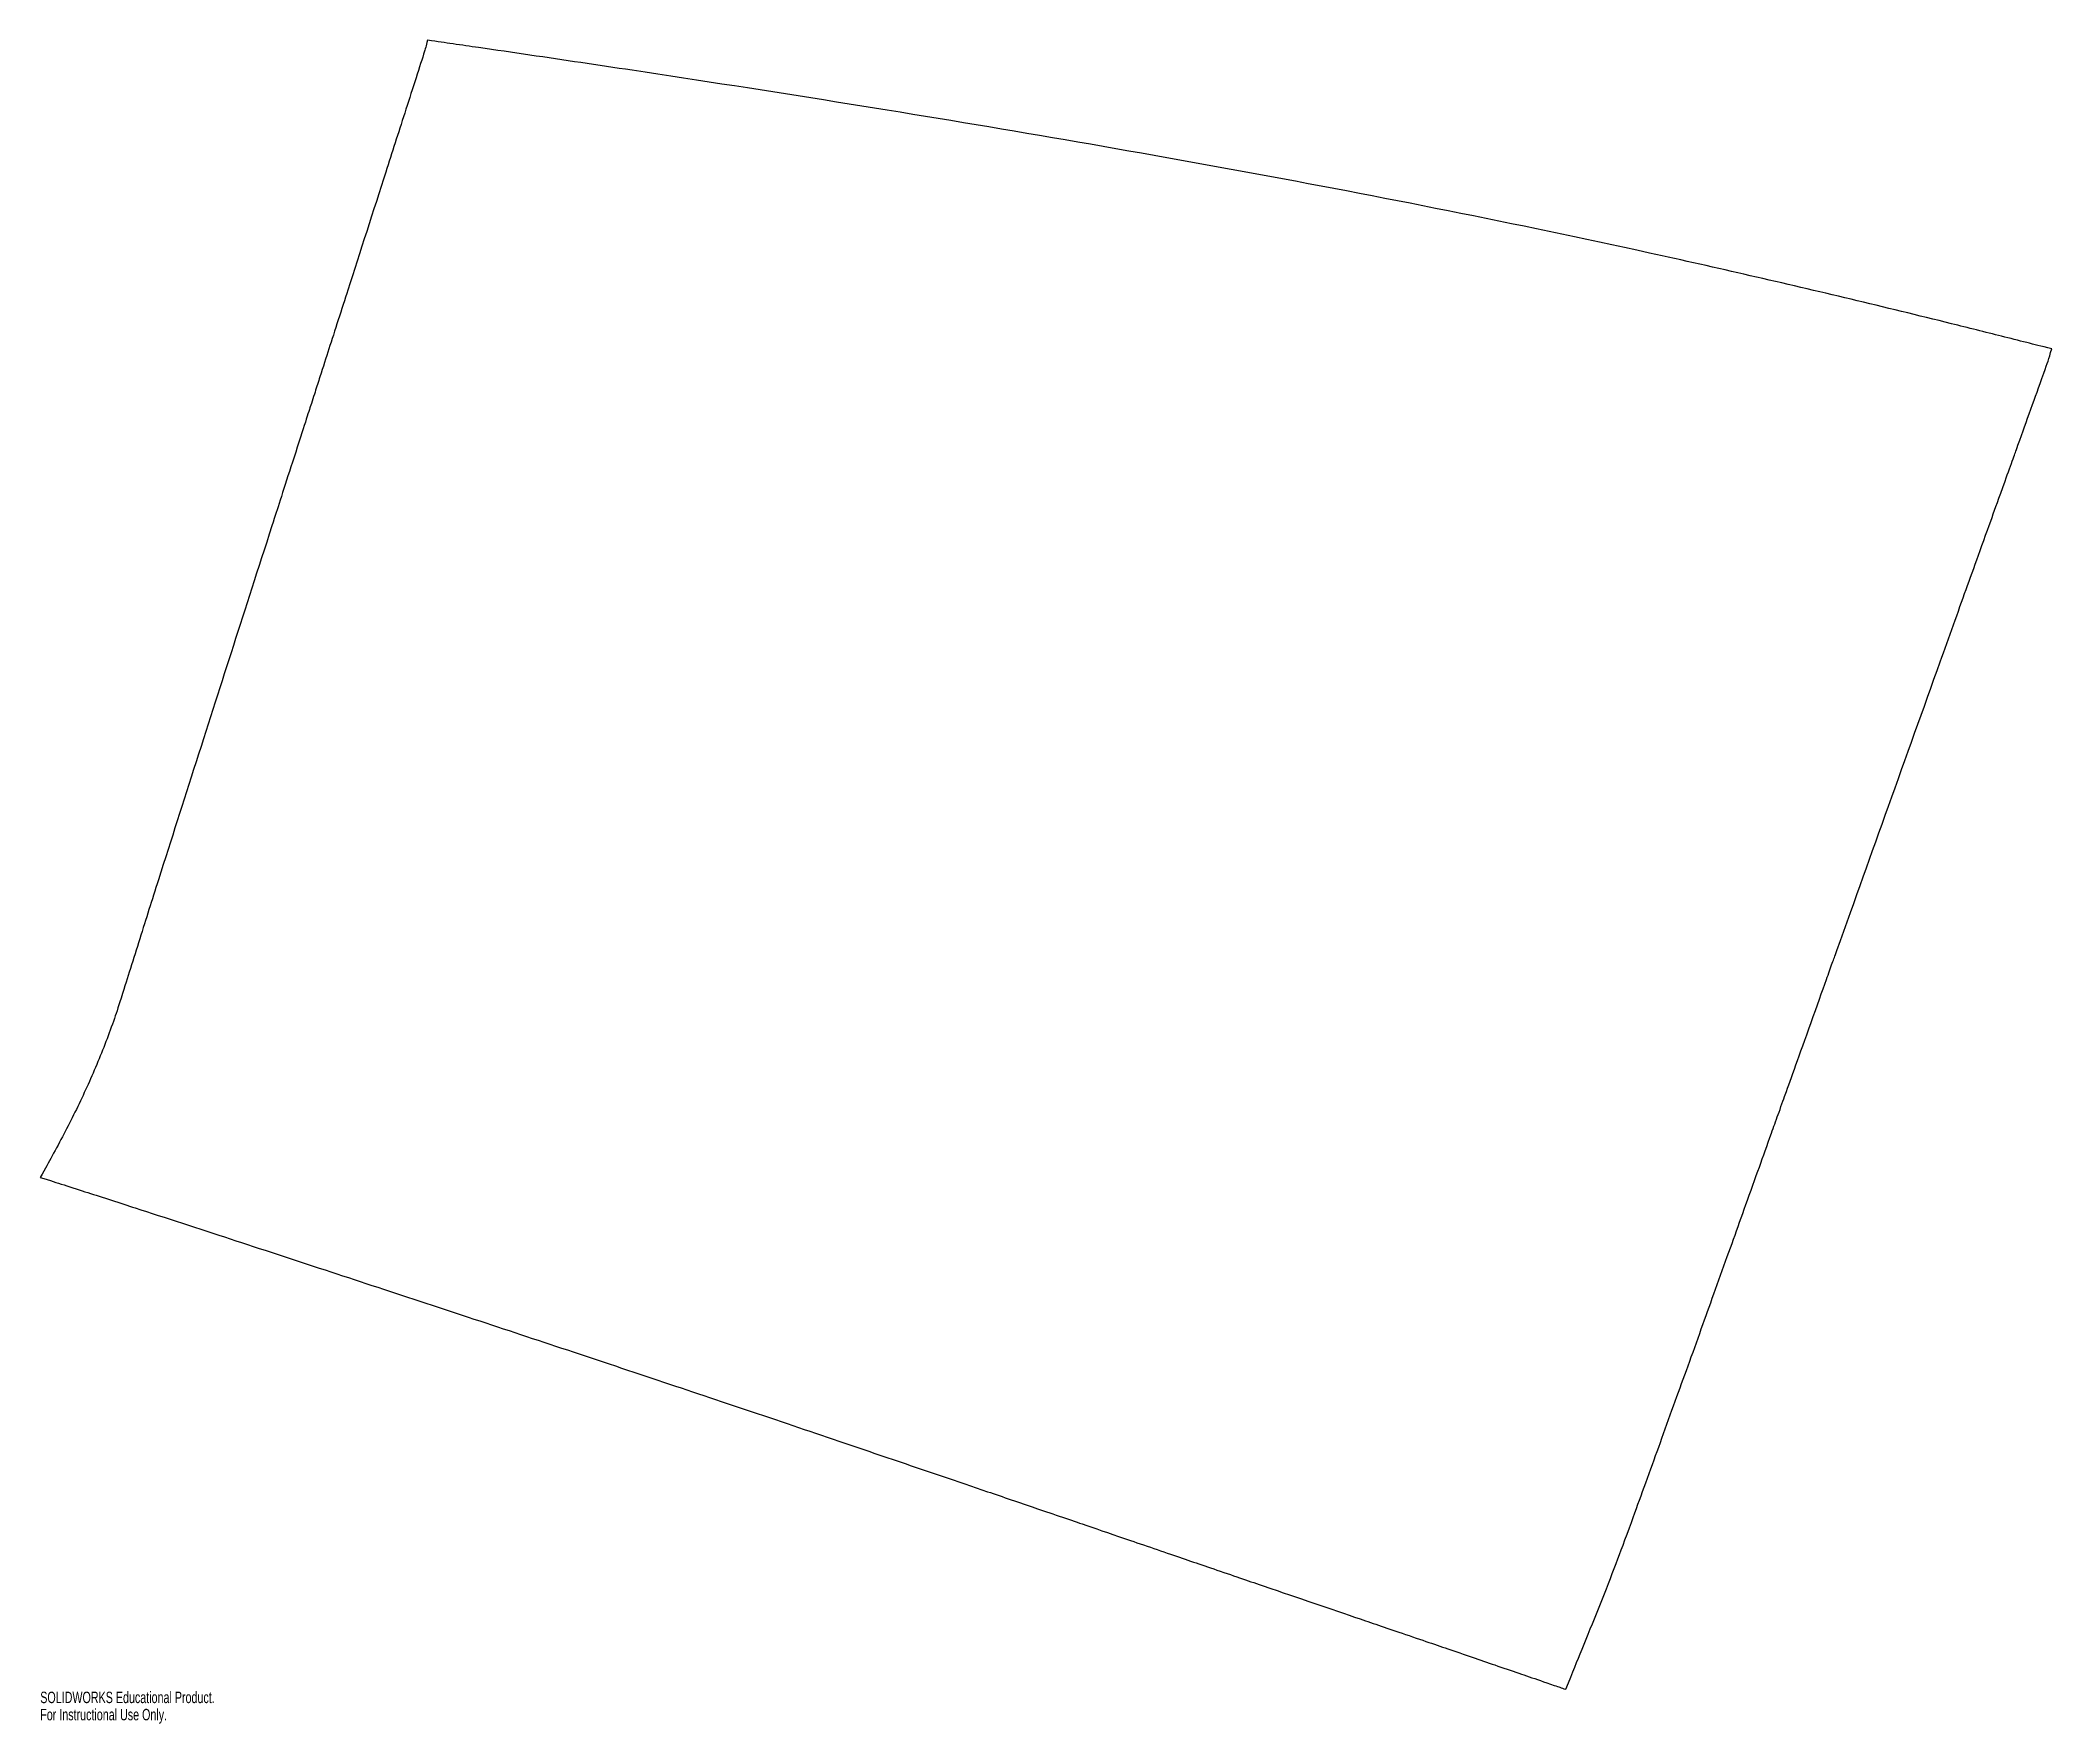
# Model space of a CAD drawing. Header units: inches. Extents: x -146.5 to -113, y 167.3 to 195.3.
import ezdxf

# ---------------------------------------------------------------- set-up
doc = ezdxf.new("R2010")
doc.units = ezdxf.units.IN
doc.header["$MEASUREMENT"] = 0
doc.styles.add('SLDTEXTSTYLE0', font='TXT', dxfattribs={"width": 0.7})

msp = doc.modelspace()

# ---------------------------------------------------------------- linework, layer by layer
at = {"color": 7, "linetype": 'Continuous', "lineweight": 25}
for points, knots in [([(-140.09, 195.027), (-140.171, 194.773), (-140.298, 194.38), (-140.512, 193.713), (-140.618, 193.384), (-140.924, 192.431), (-141.15, 191.728), (-141.45, 190.795), (-141.572, 190.417), (-141.713, 189.98), (-141.787, 189.748), (-141.868, 189.496), (-141.924, 189.324), (-141.97, 189.18), (-142.004, 189.076), (-142.041, 188.96), (-142.146, 188.633), (-142.231, 188.37), (-142.363, 187.96), (-142.422, 187.776), (-142.527, 187.45), (-142.554, 187.368), (-143.084, 185.722), (-143.43, 184.646), (-144.094, 182.572), (-144.278, 181.997), (-144.61, 180.953), (-144.703, 180.659), (-144.864, 180.15), (-144.912, 179.995), (-145.017, 179.661), (-145.054, 179.546), (-145.119, 179.337)], [0, 0, 0, 0, 0.0625, 0.0625, 0.125, 0.125, 0.25, 0.25, 0.3125, 0.3125, 0.34375, 0.359375, 0.359375, 0.375, 0.375, 0.40625, 0.40625, 0.4375, 0.4375, 0.46875, 0.46875, 0.5, 0.5, 0.75, 0.75, 0.875, 0.875, 0.9375, 0.9375, 0.96875, 0.96875, 1, 1, 1, 1]), ([(-113.023, 190.126), (-113.218, 190.176), (-113.304, 190.198), (-113.575, 190.266), (-113.721, 190.303), (-114.128, 190.406), (-114.416, 190.478), (-115.238, 190.681), (-115.807, 190.82), (-117.467, 191.217), (-118.602, 191.477), (-121.928, 192.208), (-124.165, 192.652), (-128.738, 193.492), (-130.967, 193.869), (-134.359, 194.412), (-135.477, 194.585), (-137.199, 194.845), (-137.752, 194.927), (-138.612, 195.054), (-138.891, 195.094), (-139.318, 195.156), (-139.458, 195.177), (-139.743, 195.218), (-139.843, 195.232), (-140.026, 195.258)], [0, 0, 0, 0, 0.015625, 0.015625, 0.03125, 0.03125, 0.0625, 0.0625, 0.125, 0.125, 0.25, 0.25, 0.5, 0.5, 0.75, 0.75, 0.875, 0.875, 0.9375, 0.9375, 0.96875, 0.96875, 0.984375, 0.984375, 1, 1, 1, 1]), ([(-120.044, 170.532), (-119.957, 170.771), (-119.895, 170.94), (-119.757, 171.322), (-119.676, 171.544), (-119.474, 172.102), (-119.311, 172.555), (-119.041, 173.303), (-118.878, 173.756), (-118.611, 174.5), (-118.445, 174.962), (-118.248, 175.51), (-118.18, 175.702), (-118.037, 176.102), (-117.947, 176.353), (-117.821, 176.702), (-117.721, 176.984), (-117.61, 177.293), (-117.534, 177.506), (-117.48, 177.658), (-117.354, 178.008), (-117.225, 178.37), (-116.926, 179.206), (-116.797, 179.565), (-116.7, 179.836), (-116.643, 179.997), (-116.635, 180.019), (-116.283, 181.003), (-116.027, 181.718), (-115.447, 183.338), (-115.155, 184.152), (-114.738, 185.315), (-114.576, 185.768), (-114.382, 186.307), (-114.314, 186.497), (-114.17, 186.897), (-114.072, 187.172), (-113.96, 187.482), (-113.908, 187.628), (-113.747, 188.076), (-113.702, 188.201), (-113.63, 188.401), (-113.628, 188.407), (-113.5, 188.765), (-113.449, 188.907), (-113.291, 189.346), (-113.25, 189.462), (-113.155, 189.726)], [0, 0, 0, 0, 0.03125, 0.03125, 0.0625, 0.0625, 0.125, 0.125, 0.1875, 0.1875, 0.25, 0.25, 0.28125, 0.28125, 0.3125, 0.3125, 0.34375, 0.359375, 0.359375, 0.375, 0.375, 0.4375, 0.4375, 0.46875, 0.484375, 0.484375, 0.5, 0.5, 0.625, 0.625, 0.75, 0.75, 0.8125, 0.8125, 0.84375, 0.84375, 0.875, 0.875, 0.90625, 0.90625, 0.921875, 0.921875, 0.9375, 0.9375, 0.96875, 0.96875, 1, 1, 1, 1]), ([(-145.119, 179.337), (-145.173, 179.163), (-145.203, 179.076), (-145.293, 178.82), (-145.341, 178.69), (-145.488, 178.312), (-145.598, 178.053), (-145.822, 177.566), (-145.948, 177.312), (-146.134, 176.955), (-146.202, 176.829), (-146.329, 176.596), (-146.375, 176.513), (-146.464, 176.355)], [0, 0, 0, 0, 0.125, 0.125, 0.25, 0.25, 0.5, 0.5, 0.75, 0.75, 0.875, 0.875, 1, 1, 1, 1]), ([(-146.464, 176.355), (-146.29, 176.299), (-146.196, 176.27), (-145.942, 176.188), (-145.794, 176.141), (-145.433, 176.025), (-145.126, 175.926), (-144.401, 175.691), (-143.805, 175.497), (-142.808, 175.17), (-142.251, 174.988), (-141.208, 174.645), (-140.702, 174.478), (-139.057, 173.936), (-138.088, 173.615), (-136.461, 173.073), (-135.926, 172.894), (-134.934, 172.561), (-134.354, 172.366), (-132.865, 171.862), (-131.709, 171.469), (-130.466, 171.046), (-130.174, 170.946), (-129.686, 170.779), (-129.352, 170.665), (-128.937, 170.524), (-128.703, 170.444), (-128.179, 170.265), (-127.836, 170.147), (-127.313, 169.968), (-127.1, 169.896), (-126.479, 169.683), (-126.275, 169.614), (-125.462, 169.336), (-124.899, 169.144), (-124.202, 168.906), (-123.973, 168.828), (-123.325, 168.607), (-123.149, 168.547), (-122.578, 168.352), (-122.36, 168.277), (-121.797, 168.084), (-121.639, 168.03), (-121.294, 167.911)], [0, 0, 0, 0, 0.015625, 0.015625, 0.03125, 0.03125, 0.0625, 0.0625, 0.125, 0.125, 0.1875, 0.1875, 0.25, 0.25, 0.375, 0.375, 0.4375, 0.4375, 0.5, 0.5, 0.625, 0.625, 0.65625, 0.65625, 0.6875, 0.6875, 0.71875, 0.71875, 0.75, 0.75, 0.78125, 0.78125, 0.8125, 0.8125, 0.875, 0.875, 0.90625, 0.90625, 0.9375, 0.9375, 0.96875, 0.96875, 1, 1, 1, 1]), ([(-121.104, 167.846), (-120.979, 168.15), (-120.917, 168.302), (-120.744, 168.726), (-120.645, 168.97), (-120.475, 169.397), (-120.381, 169.635), (-120.213, 170.076), (-120.154, 170.231), (-120.044, 170.532)], [0, 0, 0, 0, 0.25, 0.25, 0.5, 0.5, 0.75, 0.75, 1, 1, 1, 1])]:
    msp.add_open_spline(points, degree=3, knots=knots, dxfattribs=at)
for points in [[(-140.026, 195.258), (-140.051, 195.155), (-140.058, 195.129), (-140.09, 195.027)], [(-113.155, 189.726), (-113.092, 189.903), (-113.077, 189.947), (-113.023, 190.126)], [(-121.294, 167.911), (-121.21, 167.882), (-121.189, 167.875), (-121.104, 167.846)]]:
    msp.add_open_spline(points, degree=3, dxfattribs=at)

# ---------------------------------------------------------------- texts
at = {"color": 7, "linetype": 'Continuous', "char_height": 0.1903, "attachment_point": 1, "style": 'SLDTEXTSTYLE0'}
for s, insert in [('SOLIDWORKS Educational Product.', (-146.464, 167.806)), ('For Instructional Use Only.', (-146.464, 167.52))]:
    msp.add_mtext(s, dxfattribs=dict(at, insert=insert))

doc.saveas('drawing.dxf')
